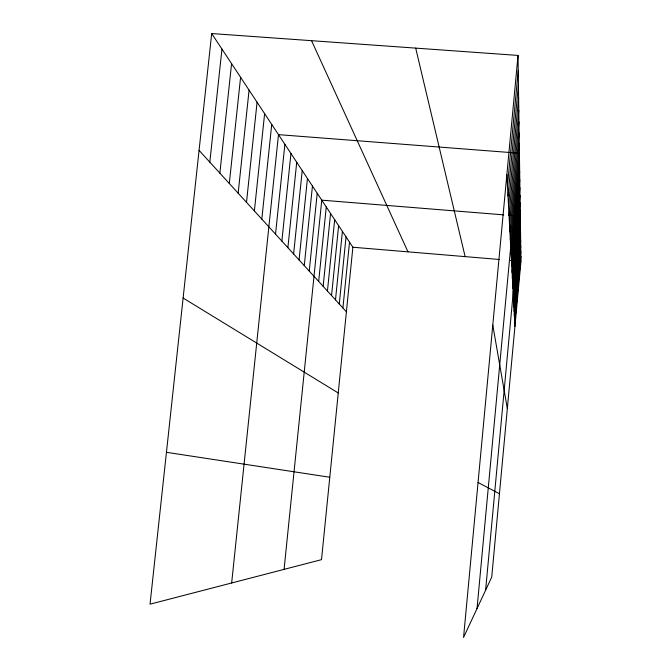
<?xml version="1.0" encoding="UTF-8"?>
<svg xmlns="http://www.w3.org/2000/svg" width="671" height="671" viewBox="0 0 671 671"><rect width="100%" height="100%" fill="white"/><g stroke="black" fill="none" stroke-linecap="round" stroke-linejoin="round"><path stroke-width="1.01" d="M509.029 215.097L518.809 110.27M509.482 223.737L518.977 121.963M509.918 231.889L519.136 132.984M510.321 239.572L519.279 143.393M477.031 608.58L519.421 153.24L278.49 134.645L231.663 582.982M511.067 253.73L519.555 162.558M511.419 260.264L519.681 171.407M511.747 266.471L519.799 179.811M512.057 272.367L519.916 187.805M512.359 277.987L520.025 195.412M512.636 283.338L520.126 202.676M512.912 288.446L520.226 209.604M485.619 590.17L520.319 216.221L508.945 215.299M513.424 298.134L520.419 222.738M513.667 302.73L520.503 228.97M513.894 307.125L520.587 234.934M514.12 311.336L520.671 240.646M514.338 315.37L520.746 246.123M514.54 319.245L520.822 251.382M514.732 322.969L520.897 256.431M518.02 55.425L520.964 261.287L491.734 577.085L463.552 637.45L518.02 55.425L211.692 33.55L150.036 604.177L321.51 559.656L352.879 247.238L211.692 33.55M507.469 185.682L518.238 70.514M508.022 196.125L518.44 84.621M508.543 205.913L518.633 97.849M323.154 286.332L330.56 213.462M327.44 291.029L334.678 219.685M331.549 295.534L338.62 225.657M335.492 299.853L342.403 231.378M339.274 303.997L346.035 236.88M342.906 307.981L349.524 242.164M293.613 253.965L302.218 170.56M299.073 259.945L307.452 178.478M304.273 265.649L312.443 186.035M309.247 271.092L317.215 193.256M284.076 569.369L321.77 200.159L503.778 214.879M318.675 281.426L326.265 206.953M261.816 219.115L271.738 124.429M275.529 234.145L284.881 144.324M281.87 241.09L290.954 153.508M287.884 247.683L296.725 162.248M229.297 183.477L240.595 77.299M238.155 193.189L249.084 90.14M246.5 202.332L257.077 102.235M254.376 210.962L264.617 113.642M209.813 162.122L221.958 49.092M219.862 173.143L231.579 63.644M352.879 247.238L499.216 259.467M510.606 260.423L520.964 261.287M166.442 452.304L329.78 477.24M478.054 482.491L499.45 493.764M183.116 298.025L338.243 392.971M199.069 150.354L346.395 311.805M311.554 40.679L407.976 251.843M415.693 48.119L465.129 256.624M492.782 325.108L507.335 408.58M506.873 174.519L514.925 326.542"/></g></svg>
